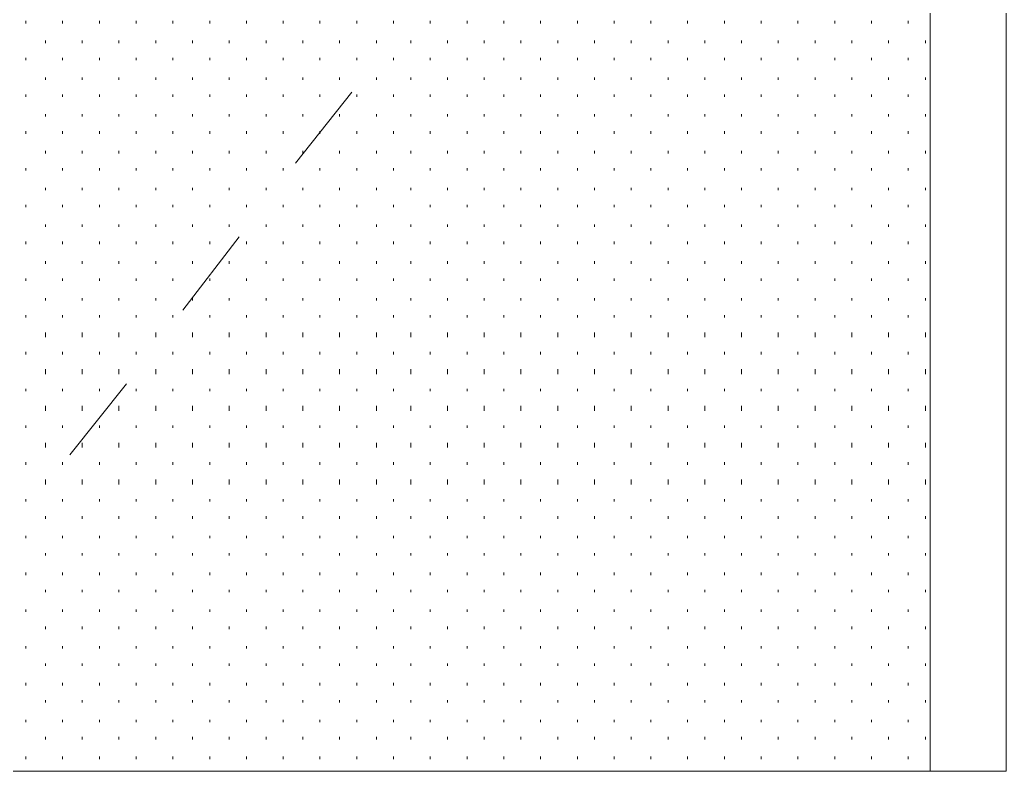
# Model space of a CAD drawing. Header units: inches. Extents: x -6061 to 13621, y -296 to 7483.
# Drawn here: x 12119.81 to 12152.04, y 670.54 to 695.08 of the extents above; entities that cross this region are included whole.
import ezdxf

# ---------------------------------------------------------------- set-up
doc = ezdxf.new("R2010")
doc.units = ezdxf.units.IN
doc.header["$MEASUREMENT"] = 0
doc.layers.get('0').update_dxf_attribs({"linetype": 'CONTINUOUS'})

msp = doc.modelspace()

# ---------------------------------------------------------------- linework, layer by layer
at = {"color": 7, "linetype": 'Continuous', "lineweight": 9, "true_color": 0x000007}
for p, q in [((12149.5589, 766.56433), (12149.5589, 670.53582)), ((12152.04171, 670.53582), (12152.04171, 766.56433)), ((12152.04171, 766.56433), (12152.04171, 670.53582)), ((12149.5589, 670.53582), (12149.5589, 764.08153)), ((12128.81547, 690.39827), (12130.65755, 692.72089)), ((12125.1313, 685.59284), (12126.97338, 687.99555)), ((12121.44714, 680.8675), (12123.28922, 683.19012)), ((12149.5589, 670.53582), (12113.51818, 670.53582)), ((12152.04171, 670.53582), (12149.5589, 670.53582)), ((12149.5589, 670.53582), (12152.04171, 670.53582))]:
    msp.add_line(p, q, dxfattribs=at)
at = {"color": 7, "linetype": 'Continuous', "lineweight": 9, "true_color": 0xffffff}
for p, q in [((12120.00551, 694.96343), (12120.00551, 695.04352)), ((12121.20687, 694.96343), (12121.20687, 695.04352)), ((12122.40823, 694.96343), (12122.40823, 695.04352)), ((12123.60958, 694.96343), (12123.60958, 695.04352)), ((12124.81094, 694.96343), (12124.81094, 695.04352)), ((12126.0123, 694.96343), (12126.0123, 695.04352)), ((12127.21366, 694.96343), (12127.21366, 695.04352)), ((12128.41501, 694.96343), (12128.41501, 695.04352)), ((12129.61637, 694.96343), (12129.61637, 695.04352)), ((12130.81773, 694.96343), (12130.81773, 695.04352)), ((12132.01909, 694.96343), (12132.01909, 695.04352)), ((12133.22044, 694.96343), (12133.22044, 695.04352)), ((12134.4218, 694.96343), (12134.4218, 695.04352)), ((12135.62316, 694.96343), (12135.62316, 695.04352)), ((12136.82452, 694.96343), (12136.82452, 695.04352)), ((12138.02587, 694.96343), (12138.02587, 695.04352)), ((12139.22723, 694.96343), (12139.22723, 695.04352)), ((12140.42859, 694.96343), (12140.42859, 695.04352)), ((12141.62995, 694.96343), (12141.62995, 695.04352)), ((12142.8313, 694.96343), (12142.8313, 695.04352)), ((12144.03266, 694.96343), (12144.03266, 695.04352)), ((12145.23402, 694.96343), (12145.23402, 695.04352)), ((12146.43538, 694.96343), (12146.43538, 695.04352)), ((12147.63673, 694.96343), (12147.63673, 695.04352)), ((12148.83809, 694.96343), (12148.83809, 695.04352)), ((12120.64624, 694.3227), (12120.64624, 694.40279)), ((12121.84759, 694.3227), (12121.84759, 694.40279)), ((12123.04895, 694.3227), (12123.04895, 694.40279)), ((12124.25031, 694.3227), (12124.25031, 694.40279)), ((12125.45166, 694.3227), (12125.45166, 694.40279)), ((12126.65302, 694.3227), (12126.65302, 694.40279)), ((12127.85438, 694.3227), (12127.85438, 694.40279)), ((12129.05574, 694.3227), (12129.05574, 694.40279)), ((12130.25709, 694.3227), (12130.25709, 694.40279)), ((12131.45845, 694.3227), (12131.45845, 694.40279)), ((12132.57972, 694.3227), (12132.57972, 694.40279)), ((12133.78108, 694.3227), (12133.78108, 694.40279)), ((12134.98243, 694.3227), (12134.98243, 694.40279)), ((12136.18379, 694.3227), (12136.18379, 694.40279)), ((12137.38515, 694.3227), (12137.38515, 694.40279)), ((12138.58651, 694.3227), (12138.58651, 694.40279)), ((12139.78786, 694.3227), (12139.78786, 694.40279)), ((12140.98922, 694.3227), (12140.98922, 694.40279)), ((12142.19058, 694.3227), (12142.19058, 694.40279)), ((12143.39194, 694.3227), (12143.39194, 694.40279)), ((12144.59329, 694.3227), (12144.59329, 694.40279)), ((12145.79465, 694.3227), (12145.79465, 694.40279)), ((12146.99601, 694.3227), (12146.99601, 694.40279)), ((12148.19737, 694.3227), (12148.19737, 694.40279)), ((12149.39872, 694.3227), (12149.39872, 694.40279)), ((12120.00551, 693.76207), (12120.00551, 693.84216)), ((12121.20687, 693.76207), (12121.20687, 693.84216)), ((12122.40823, 693.76207), (12122.40823, 693.84216)), ((12123.60958, 693.76207), (12123.60958, 693.84216)), ((12124.81094, 693.76207), (12124.81094, 693.84216)), ((12126.0123, 693.76207), (12126.0123, 693.84216)), ((12127.21366, 693.76207), (12127.21366, 693.84216)), ((12128.41501, 693.76207), (12128.41501, 693.84216)), ((12129.61637, 693.76207), (12129.61637, 693.84216)), ((12130.81773, 693.76207), (12130.81773, 693.84216)), ((12132.01909, 693.76207), (12132.01909, 693.84216)), ((12133.22044, 693.76207), (12133.22044, 693.84216)), ((12134.4218, 693.76207), (12134.4218, 693.84216)), ((12135.62316, 693.76207), (12135.62316, 693.84216)), ((12136.82452, 693.76207), (12136.82452, 693.84216)), ((12138.02587, 693.76207), (12138.02587, 693.84216)), ((12139.22723, 693.76207), (12139.22723, 693.84216)), ((12140.42859, 693.76207), (12140.42859, 693.84216)), ((12141.62995, 693.76207), (12141.62995, 693.84216)), ((12142.8313, 693.76207), (12142.8313, 693.84216)), ((12144.03266, 693.76207), (12144.03266, 693.84216)), ((12145.23402, 693.76207), (12145.23402, 693.84216)), ((12146.43538, 693.76207), (12146.43538, 693.84216)), ((12147.63673, 693.76207), (12147.63673, 693.84216)), ((12148.83809, 693.76207), (12148.83809, 693.84216)), ((12120.64624, 693.12134), (12120.64624, 693.20143)), ((12121.84759, 693.12134), (12121.84759, 693.20143)), ((12123.04895, 693.12134), (12123.04895, 693.20143)), ((12124.25031, 693.12134), (12124.25031, 693.20143)), ((12125.45166, 693.12134), (12125.45166, 693.20143)), ((12126.65302, 693.12134), (12126.65302, 693.20143)), ((12127.85438, 693.12134), (12127.85438, 693.20143)), ((12129.05574, 693.12134), (12129.05574, 693.20143)), ((12130.25709, 693.12134), (12130.25709, 693.20143)), ((12131.45845, 693.12134), (12131.45845, 693.20143)), ((12132.57972, 693.12134), (12132.57972, 693.20143)), ((12133.78108, 693.12134), (12133.78108, 693.20143)), ((12134.98243, 693.12134), (12134.98243, 693.20143)), ((12136.18379, 693.12134), (12136.18379, 693.20143)), ((12137.38515, 693.12134), (12137.38515, 693.20143)), ((12138.58651, 693.12134), (12138.58651, 693.20143)), ((12139.78786, 693.12134), (12139.78786, 693.20143)), ((12140.98922, 693.12134), (12140.98922, 693.20143)), ((12142.19058, 693.12134), (12142.19058, 693.20143)), ((12143.39194, 693.12134), (12143.39194, 693.20143)), ((12144.59329, 693.12134), (12144.59329, 693.20143)), ((12145.79465, 693.12134), (12145.79465, 693.20143)), ((12146.99601, 693.12134), (12146.99601, 693.20143)), ((12148.19737, 693.12134), (12148.19737, 693.20143)), ((12149.39872, 693.12134), (12149.39872, 693.20143)), ((12120.00551, 692.56071), (12120.00551, 692.6408)), ((12121.20687, 692.56071), (12121.20687, 692.6408)), ((12122.40823, 692.56071), (12122.40823, 692.6408)), ((12123.60958, 692.56071), (12123.60958, 692.6408)), ((12124.81094, 692.56071), (12124.81094, 692.6408)), ((12126.0123, 692.56071), (12126.0123, 692.6408)), ((12127.21366, 692.56071), (12127.21366, 692.6408)), ((12128.41501, 692.56071), (12128.41501, 692.6408)), ((12129.61637, 692.56071), (12129.61637, 692.6408)), ((12130.81773, 692.56071), (12130.81773, 692.6408)), ((12132.01909, 692.56071), (12132.01909, 692.6408)), ((12133.22044, 692.56071), (12133.22044, 692.6408)), ((12134.4218, 692.56071), (12134.4218, 692.6408)), ((12135.62316, 692.56071), (12135.62316, 692.6408)), ((12136.82452, 692.56071), (12136.82452, 692.6408)), ((12138.02587, 692.56071), (12138.02587, 692.6408)), ((12139.22723, 692.56071), (12139.22723, 692.6408)), ((12140.42859, 692.56071), (12140.42859, 692.6408)), ((12141.62995, 692.56071), (12141.62995, 692.6408)), ((12142.8313, 692.56071), (12142.8313, 692.6408)), ((12144.03266, 692.56071), (12144.03266, 692.6408)), ((12145.23402, 692.56071), (12145.23402, 692.6408)), ((12146.43538, 692.56071), (12146.43538, 692.6408)), ((12147.63673, 692.56071), (12147.63673, 692.6408)), ((12148.83809, 692.56071), (12148.83809, 692.6408)), ((12120.64624, 691.91999), (12120.64624, 692.00008)), ((12121.84759, 691.91999), (12121.84759, 692.00008)), ((12123.04895, 691.91999), (12123.04895, 692.00008)), ((12124.25031, 691.91999), (12124.25031, 692.00008)), ((12125.45166, 691.91999), (12125.45166, 692.00008)), ((12126.65302, 691.91999), (12126.65302, 692.00008)), ((12127.85438, 691.91999), (12127.85438, 692.00008)), ((12129.05574, 691.91999), (12129.05574, 692.00008)), ((12130.25709, 691.91999), (12130.25709, 692.00008)), ((12131.45845, 691.91999), (12131.45845, 692.00008)), ((12132.57972, 691.91999), (12132.57972, 692.00008)), ((12133.78108, 691.91999), (12133.78108, 692.00008)), ((12134.98243, 691.91999), (12134.98243, 692.00008)), ((12136.18379, 691.91999), (12136.18379, 692.00008)), ((12137.38515, 691.91999), (12137.38515, 692.00008)), ((12138.58651, 691.91999), (12138.58651, 692.00008)), ((12139.78786, 691.91999), (12139.78786, 692.00008)), ((12140.98922, 691.91999), (12140.98922, 692.00008)), ((12142.19058, 691.91999), (12142.19058, 692.00008)), ((12143.39194, 691.91999), (12143.39194, 692.00008)), ((12144.59329, 691.91999), (12144.59329, 692.00008)), ((12145.79465, 691.91999), (12145.79465, 692.00008)), ((12146.99601, 691.91999), (12146.99601, 692.00008)), ((12148.19737, 691.91999), (12148.19737, 692.00008)), ((12149.39872, 691.91999), (12149.39872, 692.00008)), ((12120.00551, 691.35935), (12120.00551, 691.43944)), ((12121.20687, 691.35935), (12121.20687, 691.43944)), ((12122.40823, 691.35935), (12122.40823, 691.43944)), ((12123.60958, 691.35935), (12123.60958, 691.43944)), ((12124.81094, 691.35935), (12124.81094, 691.43944)), ((12126.0123, 691.35935), (12126.0123, 691.43944)), ((12127.21366, 691.35935), (12127.21366, 691.43944)), ((12128.41501, 691.35935), (12128.41501, 691.43944)), ((12129.61637, 691.35935), (12129.61637, 691.43944)), ((12130.81773, 691.35935), (12130.81773, 691.43944)), ((12132.01909, 691.35935), (12132.01909, 691.43944)), ((12133.22044, 691.35935), (12133.22044, 691.43944)), ((12134.4218, 691.35935), (12134.4218, 691.43944)), ((12135.62316, 691.35935), (12135.62316, 691.43944)), ((12136.82452, 691.35935), (12136.82452, 691.43944)), ((12138.02587, 691.35935), (12138.02587, 691.43944)), ((12139.22723, 691.35935), (12139.22723, 691.43944)), ((12140.42859, 691.35935), (12140.42859, 691.43944)), ((12141.62995, 691.35935), (12141.62995, 691.43944)), ((12142.8313, 691.35935), (12142.8313, 691.43944)), ((12144.03266, 691.35935), (12144.03266, 691.43944)), ((12145.23402, 691.35935), (12145.23402, 691.43944)), ((12146.43538, 691.35935), (12146.43538, 691.43944)), ((12147.63673, 691.35935), (12147.63673, 691.43944)), ((12148.83809, 691.35935), (12148.83809, 691.43944)), ((12120.64624, 690.71863), (12120.64624, 690.79872)), ((12121.84759, 690.71863), (12121.84759, 690.79872)), ((12123.04895, 690.71863), (12123.04895, 690.79872)), ((12124.25031, 690.71863), (12124.25031, 690.79872)), ((12125.45166, 690.71863), (12125.45166, 690.79872)), ((12126.65302, 690.71863), (12126.65302, 690.79872)), ((12127.85438, 690.71863), (12127.85438, 690.79872)), ((12129.05574, 690.71863), (12129.05574, 690.79872)), ((12130.25709, 690.71863), (12130.25709, 690.79872)), ((12131.45845, 690.71863), (12131.45845, 690.79872)), ((12132.57972, 690.71863), (12132.57972, 690.79872)), ((12133.78108, 690.71863), (12133.78108, 690.79872)), ((12134.98243, 690.71863), (12134.98243, 690.79872)), ((12136.18379, 690.71863), (12136.18379, 690.79872)), ((12137.38515, 690.71863), (12137.38515, 690.79872)), ((12138.58651, 690.71863), (12138.58651, 690.79872)), ((12139.78786, 690.71863), (12139.78786, 690.79872)), ((12140.98922, 690.71863), (12140.98922, 690.79872)), ((12142.19058, 690.71863), (12142.19058, 690.79872)), ((12143.39194, 690.71863), (12143.39194, 690.79872)), ((12144.59329, 690.71863), (12144.59329, 690.79872)), ((12145.79465, 690.71863), (12145.79465, 690.79872)), ((12146.99601, 690.71863), (12146.99601, 690.79872)), ((12148.19737, 690.71863), (12148.19737, 690.79872)), ((12149.39872, 690.71863), (12149.39872, 690.79872)), ((12120.00551, 690.158), (12120.00551, 690.23809)), ((12121.20687, 690.158), (12121.20687, 690.23809)), ((12122.40823, 690.158), (12122.40823, 690.23809)), ((12123.60958, 690.158), (12123.60958, 690.23809)), ((12124.81094, 690.158), (12124.81094, 690.23809)), ((12126.0123, 690.158), (12126.0123, 690.23809)), ((12127.21366, 690.158), (12127.21366, 690.23809)), ((12128.41501, 690.158), (12128.41501, 690.23809)), ((12129.61637, 690.158), (12129.61637, 690.23809)), ((12130.81773, 690.158), (12130.81773, 690.23809)), ((12132.01909, 690.158), (12132.01909, 690.23809)), ((12133.22044, 690.158), (12133.22044, 690.23809)), ((12134.4218, 690.158), (12134.4218, 690.23809)), ((12135.62316, 690.158), (12135.62316, 690.23809)), ((12136.82452, 690.158), (12136.82452, 690.23809)), ((12138.02587, 690.158), (12138.02587, 690.23809)), ((12139.22723, 690.158), (12139.22723, 690.23809)), ((12140.42859, 690.158), (12140.42859, 690.23809)), ((12141.62995, 690.158), (12141.62995, 690.23809)), ((12142.8313, 690.158), (12142.8313, 690.23809)), ((12144.03266, 690.158), (12144.03266, 690.23809)), ((12145.23402, 690.158), (12145.23402, 690.23809)), ((12146.43538, 690.158), (12146.43538, 690.23809)), ((12147.63673, 690.158), (12147.63673, 690.23809)), ((12148.83809, 690.158), (12148.83809, 690.23809)), ((12120.64624, 689.51727), (12120.64624, 689.59736)), ((12121.84759, 689.51727), (12121.84759, 689.59736)), ((12123.04895, 689.51727), (12123.04895, 689.59736)), ((12124.25031, 689.51727), (12124.25031, 689.59736)), ((12125.45166, 689.51727), (12125.45166, 689.59736)), ((12126.65302, 689.51727), (12126.65302, 689.59736)), ((12127.85438, 689.51727), (12127.85438, 689.59736)), ((12129.05574, 689.51727), (12129.05574, 689.59736)), ((12130.25709, 689.51727), (12130.25709, 689.59736)), ((12131.45845, 689.51727), (12131.45845, 689.59736)), ((12132.57972, 689.51727), (12132.57972, 689.59736)), ((12133.78108, 689.51727), (12133.78108, 689.59736)), ((12134.98243, 689.51727), (12134.98243, 689.59736)), ((12136.18379, 689.51727), (12136.18379, 689.59736)), ((12137.38515, 689.51727), (12137.38515, 689.59736)), ((12138.58651, 689.51727), (12138.58651, 689.59736)), ((12139.78786, 689.51727), (12139.78786, 689.59736)), ((12140.98922, 689.51727), (12140.98922, 689.59736)), ((12142.19058, 689.51727), (12142.19058, 689.59736)), ((12143.39194, 689.51727), (12143.39194, 689.59736)), ((12144.59329, 689.51727), (12144.59329, 689.59736)), ((12145.79465, 689.51727), (12145.79465, 689.59736)), ((12146.99601, 689.51727), (12146.99601, 689.59736)), ((12148.19737, 689.51727), (12148.19737, 689.59736)), ((12149.39872, 689.51727), (12149.39872, 689.59736)), ((12120.00551, 688.95664), (12120.00551, 689.03673)), ((12121.20687, 688.95664), (12121.20687, 689.03673)), ((12122.40823, 688.95664), (12122.40823, 689.03673)), ((12123.60958, 688.95664), (12123.60958, 689.03673)), ((12124.81094, 688.95664), (12124.81094, 689.03673)), ((12126.0123, 688.95664), (12126.0123, 689.03673)), ((12127.21366, 688.95664), (12127.21366, 689.03673)), ((12128.41501, 688.95664), (12128.41501, 689.03673)), ((12129.61637, 688.95664), (12129.61637, 689.03673)), ((12130.81773, 688.95664), (12130.81773, 689.03673)), ((12132.01909, 688.95664), (12132.01909, 689.03673)), ((12133.22044, 688.95664), (12133.22044, 689.03673)), ((12134.4218, 688.95664), (12134.4218, 689.03673)), ((12135.62316, 688.95664), (12135.62316, 689.03673)), ((12136.82452, 688.95664), (12136.82452, 689.03673)), ((12138.02587, 688.95664), (12138.02587, 689.03673)), ((12139.22723, 688.95664), (12139.22723, 689.03673)), ((12140.42859, 688.95664), (12140.42859, 689.03673)), ((12141.62995, 688.95664), (12141.62995, 689.03673)), ((12142.8313, 688.95664), (12142.8313, 689.03673)), ((12144.03266, 688.95664), (12144.03266, 689.03673)), ((12145.23402, 688.95664), (12145.23402, 689.03673)), ((12146.43538, 688.95664), (12146.43538, 689.03673)), ((12147.63673, 688.95664), (12147.63673, 689.03673)), ((12148.83809, 688.95664), (12148.83809, 689.03673)), ((12120.64624, 688.31591), (12120.64624, 688.39601)), ((12121.84759, 688.31591), (12121.84759, 688.39601)), ((12123.04895, 688.31591), (12123.04895, 688.39601)), ((12124.25031, 688.31591), (12124.25031, 688.39601)), ((12125.45166, 688.31591), (12125.45166, 688.39601)), ((12126.65302, 688.31591), (12126.65302, 688.39601)), ((12127.85438, 688.31591), (12127.85438, 688.39601)), ((12129.05574, 688.31591), (12129.05574, 688.39601)), ((12130.25709, 688.31591), (12130.25709, 688.39601)), ((12131.45845, 688.31591), (12131.45845, 688.39601)), ((12132.57972, 688.31591), (12132.57972, 688.39601)), ((12133.78108, 688.31591), (12133.78108, 688.39601)), ((12134.98243, 688.31591), (12134.98243, 688.39601)), ((12136.18379, 688.31591), (12136.18379, 688.39601)), ((12137.38515, 688.31591), (12137.38515, 688.39601)), ((12138.58651, 688.31591), (12138.58651, 688.39601)), ((12139.78786, 688.31591), (12139.78786, 688.39601)), ((12140.98922, 688.31591), (12140.98922, 688.39601)), ((12142.19058, 688.31591), (12142.19058, 688.39601)), ((12143.39194, 688.31591), (12143.39194, 688.39601)), ((12144.59329, 688.31591), (12144.59329, 688.39601)), ((12145.79465, 688.31591), (12145.79465, 688.39601)), ((12146.99601, 688.31591), (12146.99601, 688.39601)), ((12148.19737, 688.31591), (12148.19737, 688.39601)), ((12149.39872, 688.31591), (12149.39872, 688.39601)), ((12120.00551, 687.75528), (12120.00551, 687.83537)), ((12121.20687, 687.75528), (12121.20687, 687.83537)), ((12122.40823, 687.75528), (12122.40823, 687.83537)), ((12123.60958, 687.75528), (12123.60958, 687.83537)), ((12124.81094, 687.75528), (12124.81094, 687.83537)), ((12126.0123, 687.75528), (12126.0123, 687.83537)), ((12127.21366, 687.75528), (12127.21366, 687.83537)), ((12128.41501, 687.75528), (12128.41501, 687.83537)), ((12129.61637, 687.75528), (12129.61637, 687.83537)), ((12130.81773, 687.75528), (12130.81773, 687.83537)), ((12132.01909, 687.75528), (12132.01909, 687.83537)), ((12133.22044, 687.75528), (12133.22044, 687.83537)), ((12134.4218, 687.75528), (12134.4218, 687.83537)), ((12135.62316, 687.75528), (12135.62316, 687.83537)), ((12136.82452, 687.75528), (12136.82452, 687.83537)), ((12138.02587, 687.75528), (12138.02587, 687.83537)), ((12139.22723, 687.75528), (12139.22723, 687.83537)), ((12140.42859, 687.75528), (12140.42859, 687.83537)), ((12141.62995, 687.75528), (12141.62995, 687.83537)), ((12142.8313, 687.75528), (12142.8313, 687.83537)), ((12144.03266, 687.75528), (12144.03266, 687.83537)), ((12145.23402, 687.75528), (12145.23402, 687.83537)), ((12146.43538, 687.75528), (12146.43538, 687.83537)), ((12147.63673, 687.75528), (12147.63673, 687.83537)), ((12148.83809, 687.75528), (12148.83809, 687.83537)), ((12120.64624, 687.11456), (12120.64624, 687.19465)), ((12121.84759, 687.11456), (12121.84759, 687.19465)), ((12123.04895, 687.11456), (12123.04895, 687.19465)), ((12124.25031, 687.11456), (12124.25031, 687.19465)), ((12125.45166, 687.11456), (12125.45166, 687.19465)), ((12126.65302, 687.11456), (12126.65302, 687.19465)), ((12127.85438, 687.11456), (12127.85438, 687.19465)), ((12129.05574, 687.11456), (12129.05574, 687.19465)), ((12130.25709, 687.11456), (12130.25709, 687.19465)), ((12131.45845, 687.11456), (12131.45845, 687.19465)), ((12132.57972, 687.11456), (12132.57972, 687.19465)), ((12133.78108, 687.11456), (12133.78108, 687.19465)), ((12134.98243, 687.11456), (12134.98243, 687.19465)), ((12136.18379, 687.11456), (12136.18379, 687.19465)), ((12137.38515, 687.11456), (12137.38515, 687.19465)), ((12138.58651, 687.11456), (12138.58651, 687.19465)), ((12139.78786, 687.11456), (12139.78786, 687.19465)), ((12140.98922, 687.11456), (12140.98922, 687.19465)), ((12142.19058, 687.11456), (12142.19058, 687.19465)), ((12143.39194, 687.11456), (12143.39194, 687.19465)), ((12144.59329, 687.11456), (12144.59329, 687.19465)), ((12145.79465, 687.11456), (12145.79465, 687.19465)), ((12146.99601, 687.11456), (12146.99601, 687.19465)), ((12148.19737, 687.11456), (12148.19737, 687.19465)), ((12149.39872, 687.11456), (12149.39872, 687.19465)), ((12120.00551, 686.55392), (12120.00551, 686.63401)), ((12121.20687, 686.55392), (12121.20687, 686.63401)), ((12122.40823, 686.55392), (12122.40823, 686.63401)), ((12123.60958, 686.55392), (12123.60958, 686.63401)), ((12124.81094, 686.55392), (12124.81094, 686.63401)), ((12126.0123, 686.55392), (12126.0123, 686.63401)), ((12127.21366, 686.55392), (12127.21366, 686.63401)), ((12128.41501, 686.55392), (12128.41501, 686.63401)), ((12129.61637, 686.55392), (12129.61637, 686.63401)), ((12130.81773, 686.55392), (12130.81773, 686.63401)), ((12132.01909, 686.55392), (12132.01909, 686.63401)), ((12133.22044, 686.55392), (12133.22044, 686.63401)), ((12134.4218, 686.55392), (12134.4218, 686.63401)), ((12135.62316, 686.55392), (12135.62316, 686.63401)), ((12136.82452, 686.55392), (12136.82452, 686.63401)), ((12138.02587, 686.55392), (12138.02587, 686.63401)), ((12139.22723, 686.55392), (12139.22723, 686.63401)), ((12140.42859, 686.55392), (12140.42859, 686.63401)), ((12141.62995, 686.55392), (12141.62995, 686.63401)), ((12142.8313, 686.55392), (12142.8313, 686.63401)), ((12144.03266, 686.55392), (12144.03266, 686.63401)), ((12145.23402, 686.55392), (12145.23402, 686.63401)), ((12146.43538, 686.55392), (12146.43538, 686.63401)), ((12147.63673, 686.55392), (12147.63673, 686.63401)), ((12148.83809, 686.55392), (12148.83809, 686.63401)), ((12120.64624, 685.9132), (12120.64624, 685.99329)), ((12121.84759, 685.9132), (12121.84759, 685.99329)), ((12123.04895, 685.9132), (12123.04895, 685.99329)), ((12124.25031, 685.9132), (12124.25031, 685.99329)), ((12125.45166, 685.9132), (12125.45166, 685.99329)), ((12126.65302, 685.9132), (12126.65302, 685.99329)), ((12127.85438, 685.9132), (12127.85438, 685.99329)), ((12129.05574, 685.9132), (12129.05574, 685.99329)), ((12130.25709, 685.9132), (12130.25709, 685.99329)), ((12131.45845, 685.9132), (12131.45845, 685.99329)), ((12132.57972, 685.9132), (12132.57972, 685.99329)), ((12133.78108, 685.9132), (12133.78108, 685.99329)), ((12134.98243, 685.9132), (12134.98243, 685.99329)), ((12136.18379, 685.9132), (12136.18379, 685.99329)), ((12137.38515, 685.9132), (12137.38515, 685.99329)), ((12138.58651, 685.9132), (12138.58651, 685.99329)), ((12139.78786, 685.9132), (12139.78786, 685.99329)), ((12140.98922, 685.9132), (12140.98922, 685.99329)), ((12142.19058, 685.9132), (12142.19058, 685.99329)), ((12143.39194, 685.9132), (12143.39194, 685.99329)), ((12144.59329, 685.9132), (12144.59329, 685.99329)), ((12145.79465, 685.9132), (12145.79465, 685.99329)), ((12146.99601, 685.9132), (12146.99601, 685.99329)), ((12148.19737, 685.9132), (12148.19737, 685.99329)), ((12149.39872, 685.9132), (12149.39872, 685.99329)), ((12120.00551, 685.35257), (12120.00551, 685.43266)), ((12121.20687, 685.35257), (12121.20687, 685.43266)), ((12122.40823, 685.35257), (12122.40823, 685.43266)), ((12123.60958, 685.35257), (12123.60958, 685.43266)), ((12124.81094, 685.35257), (12124.81094, 685.43266)), ((12126.0123, 685.35257), (12126.0123, 685.43266)), ((12127.21366, 685.35257), (12127.21366, 685.43266)), ((12128.41501, 685.35257), (12128.41501, 685.43266)), ((12129.61637, 685.35257), (12129.61637, 685.43266)), ((12130.81773, 685.35257), (12130.81773, 685.43266)), ((12132.01909, 685.35257), (12132.01909, 685.43266)), ((12133.22044, 685.35257), (12133.22044, 685.43266)), ((12134.4218, 685.35257), (12134.4218, 685.43266)), ((12135.62316, 685.35257), (12135.62316, 685.43266)), ((12136.82452, 685.35257), (12136.82452, 685.43266)), ((12138.02587, 685.35257), (12138.02587, 685.43266)), ((12139.22723, 685.35257), (12139.22723, 685.43266)), ((12140.42859, 685.35257), (12140.42859, 685.43266)), ((12141.62995, 685.35257), (12141.62995, 685.43266)), ((12142.8313, 685.35257), (12142.8313, 685.43266)), ((12144.03266, 685.35257), (12144.03266, 685.43266)), ((12145.23402, 685.35257), (12145.23402, 685.43266)), ((12146.43538, 685.35257), (12146.43538, 685.43266)), ((12147.63673, 685.35257), (12147.63673, 685.43266)), ((12148.83809, 685.35257), (12148.83809, 685.43266)), ((12120.64624, 684.71184), (12120.64624, 684.87202)), ((12121.84759, 684.71184), (12121.84759, 684.87202)), ((12123.04895, 684.71184), (12123.04895, 684.87202)), ((12124.25031, 684.71184), (12124.25031, 684.87202)), ((12125.45166, 684.71184), (12125.45166, 684.87202)), ((12126.65302, 684.71184), (12126.65302, 684.87202)), ((12127.85438, 684.71184), (12127.85438, 684.87202)), ((12129.05574, 684.71184), (12129.05574, 684.87202)), ((12130.25709, 684.71184), (12130.25709, 684.87202)), ((12131.45845, 684.71184), (12131.45845, 684.87202)), ((12132.57972, 684.71184), (12132.57972, 684.87202)), ((12133.78108, 684.71184), (12133.78108, 684.87202)), ((12134.98243, 684.71184), (12134.98243, 684.87202)), ((12136.18379, 684.71184), (12136.18379, 684.87202)), ((12137.38515, 684.71184), (12137.38515, 684.87202)), ((12138.58651, 684.71184), (12138.58651, 684.87202)), ((12139.78786, 684.71184), (12139.78786, 684.87202)), ((12140.98922, 684.71184), (12140.98922, 684.87202)), ((12142.19058, 684.71184), (12142.19058, 684.87202)), ((12143.39194, 684.71184), (12143.39194, 684.87202)), ((12144.59329, 684.71184), (12144.59329, 684.87202)), ((12145.79465, 684.71184), (12145.79465, 684.87202)), ((12146.99601, 684.71184), (12146.99601, 684.87202)), ((12148.19737, 684.71184), (12148.19737, 684.87202)), ((12149.39872, 684.71184), (12149.39872, 684.87202)), ((12120.00551, 684.15121), (12120.00551, 684.2313)), ((12121.20687, 684.15121), (12121.20687, 684.2313)), ((12122.40823, 684.15121), (12122.40823, 684.2313)), ((12123.60958, 684.15121), (12123.60958, 684.2313)), ((12124.81094, 684.15121), (12124.81094, 684.2313)), ((12126.0123, 684.15121), (12126.0123, 684.2313)), ((12127.21366, 684.15121), (12127.21366, 684.2313)), ((12128.41501, 684.15121), (12128.41501, 684.2313)), ((12129.61637, 684.15121), (12129.61637, 684.2313)), ((12130.81773, 684.15121), (12130.81773, 684.2313)), ((12132.01909, 684.15121), (12132.01909, 684.2313)), ((12133.22044, 684.15121), (12133.22044, 684.2313)), ((12134.4218, 684.15121), (12134.4218, 684.2313)), ((12135.62316, 684.15121), (12135.62316, 684.2313)), ((12136.82452, 684.15121), (12136.82452, 684.2313)), ((12138.02587, 684.15121), (12138.02587, 684.2313)), ((12139.22723, 684.15121), (12139.22723, 684.2313)), ((12140.42859, 684.15121), (12140.42859, 684.2313)), ((12141.62995, 684.15121), (12141.62995, 684.2313)), ((12142.8313, 684.15121), (12142.8313, 684.2313)), ((12144.03266, 684.15121), (12144.03266, 684.2313)), ((12145.23402, 684.15121), (12145.23402, 684.2313)), ((12146.43538, 684.15121), (12146.43538, 684.2313)), ((12147.63673, 684.15121), (12147.63673, 684.2313)), ((12148.83809, 684.15121), (12148.83809, 684.2313)), ((12120.64624, 683.51048), (12120.64624, 683.67067)), ((12121.84759, 683.51048), (12121.84759, 683.67067)), ((12123.04895, 683.51048), (12123.04895, 683.67067)), ((12124.25031, 683.51048), (12124.25031, 683.67067)), ((12125.45166, 683.51048), (12125.45166, 683.67067)), ((12126.65302, 683.51048), (12126.65302, 683.67067)), ((12127.85438, 683.51048), (12127.85438, 683.67067)), ((12129.05574, 683.51048), (12129.05574, 683.67067)), ((12130.25709, 683.51048), (12130.25709, 683.67067)), ((12131.45845, 683.51048), (12131.45845, 683.67067)), ((12132.57972, 683.51048), (12132.57972, 683.67067)), ((12133.78108, 683.51048), (12133.78108, 683.67067)), ((12134.98243, 683.51048), (12134.98243, 683.67067)), ((12136.18379, 683.51048), (12136.18379, 683.67067)), ((12137.38515, 683.51048), (12137.38515, 683.67067)), ((12138.58651, 683.51048), (12138.58651, 683.67067)), ((12139.78786, 683.51048), (12139.78786, 683.67067)), ((12140.98922, 683.51048), (12140.98922, 683.67067)), ((12142.19058, 683.51048), (12142.19058, 683.67067)), ((12143.39194, 683.51048), (12143.39194, 683.67067)), ((12144.59329, 683.51048), (12144.59329, 683.67067)), ((12145.79465, 683.51048), (12145.79465, 683.67067)), ((12146.99601, 683.51048), (12146.99601, 683.67067)), ((12148.19737, 683.51048), (12148.19737, 683.67067)), ((12149.39872, 683.51048), (12149.39872, 683.67067)), ((12120.00551, 682.94985), (12120.00551, 683.02994)), ((12121.20687, 682.94985), (12121.20687, 683.02994)), ((12122.40823, 682.94985), (12122.40823, 683.02994)), ((12123.60958, 682.94985), (12123.60958, 683.02994)), ((12124.81094, 682.94985), (12124.81094, 683.02994)), ((12126.0123, 682.94985), (12126.0123, 683.02994)), ((12127.21366, 682.94985), (12127.21366, 683.02994)), ((12128.41501, 682.94985), (12128.41501, 683.02994)), ((12129.61637, 682.94985), (12129.61637, 683.02994)), ((12130.81773, 682.94985), (12130.81773, 683.02994)), ((12132.01909, 682.94985), (12132.01909, 683.02994)), ((12133.22044, 682.94985), (12133.22044, 683.02994)), ((12134.4218, 682.94985), (12134.4218, 683.02994)), ((12135.62316, 682.94985), (12135.62316, 683.02994)), ((12136.82452, 682.94985), (12136.82452, 683.02994)), ((12138.02587, 682.94985), (12138.02587, 683.02994)), ((12139.22723, 682.94985), (12139.22723, 683.02994)), ((12140.42859, 682.94985), (12140.42859, 683.02994)), ((12141.62995, 682.94985), (12141.62995, 683.02994)), ((12142.8313, 682.94985), (12142.8313, 683.02994)), ((12144.03266, 682.94985), (12144.03266, 683.02994)), ((12145.23402, 682.94985), (12145.23402, 683.02994)), ((12146.43538, 682.94985), (12146.43538, 683.02994)), ((12147.63673, 682.94985), (12147.63673, 683.02994)), ((12148.83809, 682.94985), (12148.83809, 683.02994)), ((12120.64624, 682.30913), (12120.64624, 682.46931)), ((12121.84759, 682.30913), (12121.84759, 682.46931)), ((12123.04895, 682.30913), (12123.04895, 682.46931)), ((12124.25031, 682.30913), (12124.25031, 682.46931)), ((12125.45166, 682.30913), (12125.45166, 682.46931)), ((12126.65302, 682.30913), (12126.65302, 682.46931)), ((12127.85438, 682.30913), (12127.85438, 682.46931)), ((12129.05574, 682.30913), (12129.05574, 682.46931)), ((12130.25709, 682.30913), (12130.25709, 682.46931)), ((12131.45845, 682.30913), (12131.45845, 682.46931)), ((12132.57972, 682.30913), (12132.57972, 682.46931)), ((12133.78108, 682.30913), (12133.78108, 682.46931)), ((12134.98243, 682.30913), (12134.98243, 682.46931)), ((12136.18379, 682.30913), (12136.18379, 682.46931)), ((12137.38515, 682.30913), (12137.38515, 682.46931)), ((12138.58651, 682.30913), (12138.58651, 682.46931)), ((12139.78786, 682.30913), (12139.78786, 682.46931)), ((12140.98922, 682.30913), (12140.98922, 682.46931)), ((12142.19058, 682.30913), (12142.19058, 682.46931)), ((12143.39194, 682.30913), (12143.39194, 682.46931)), ((12144.59329, 682.30913), (12144.59329, 682.46931)), ((12145.79465, 682.30913), (12145.79465, 682.46931)), ((12146.99601, 682.30913), (12146.99601, 682.46931)), ((12148.19737, 682.30913), (12148.19737, 682.46931)), ((12149.39872, 682.30913), (12149.39872, 682.46931)), ((12120.00551, 681.74849), (12120.00551, 681.82858)), ((12121.20687, 681.74849), (12121.20687, 681.82858)), ((12122.40823, 681.74849), (12122.40823, 681.82858)), ((12123.60958, 681.74849), (12123.60958, 681.82858)), ((12124.81094, 681.74849), (12124.81094, 681.82858)), ((12126.0123, 681.74849), (12126.0123, 681.82858)), ((12127.21366, 681.74849), (12127.21366, 681.82858)), ((12128.41501, 681.74849), (12128.41501, 681.82858)), ((12129.61637, 681.74849), (12129.61637, 681.82858)), ((12130.81773, 681.74849), (12130.81773, 681.82858)), ((12132.01909, 681.74849), (12132.01909, 681.82858)), ((12133.22044, 681.74849), (12133.22044, 681.82858)), ((12134.4218, 681.74849), (12134.4218, 681.82858)), ((12135.62316, 681.74849), (12135.62316, 681.82858)), ((12136.82452, 681.74849), (12136.82452, 681.82858)), ((12138.02587, 681.74849), (12138.02587, 681.82858)), ((12139.22723, 681.74849), (12139.22723, 681.82858)), ((12140.42859, 681.74849), (12140.42859, 681.82858)), ((12141.62995, 681.74849), (12141.62995, 681.82858)), ((12142.8313, 681.74849), (12142.8313, 681.82858)), ((12144.03266, 681.74849), (12144.03266, 681.82858)), ((12145.23402, 681.74849), (12145.23402, 681.82858)), ((12146.43538, 681.74849), (12146.43538, 681.82858)), ((12147.63673, 681.74849), (12147.63673, 681.82858)), ((12148.83809, 681.74849), (12148.83809, 681.82858)), ((12120.64624, 681.10777), (12120.64624, 681.26795)), ((12121.84759, 681.10777), (12121.84759, 681.26795)), ((12123.04895, 681.10777), (12123.04895, 681.26795)), ((12124.25031, 681.10777), (12124.25031, 681.26795)), ((12125.45166, 681.10777), (12125.45166, 681.26795)), ((12126.65302, 681.10777), (12126.65302, 681.26795)), ((12127.85438, 681.10777), (12127.85438, 681.26795)), ((12129.05574, 681.10777), (12129.05574, 681.26795)), ((12130.25709, 681.10777), (12130.25709, 681.26795)), ((12131.45845, 681.10777), (12131.45845, 681.26795)), ((12132.57972, 681.10777), (12132.57972, 681.26795)), ((12133.78108, 681.10777), (12133.78108, 681.26795)), ((12134.98243, 681.10777), (12134.98243, 681.26795)), ((12136.18379, 681.10777), (12136.18379, 681.26795)), ((12137.38515, 681.10777), (12137.38515, 681.26795)), ((12138.58651, 681.10777), (12138.58651, 681.26795)), ((12139.78786, 681.10777), (12139.78786, 681.26795)), ((12140.98922, 681.10777), (12140.98922, 681.26795)), ((12142.19058, 681.10777), (12142.19058, 681.26795)), ((12143.39194, 681.10777), (12143.39194, 681.26795)), ((12144.59329, 681.10777), (12144.59329, 681.26795)), ((12145.79465, 681.10777), (12145.79465, 681.26795)), ((12146.99601, 681.10777), (12146.99601, 681.26795)), ((12148.19737, 681.10777), (12148.19737, 681.26795)), ((12149.39872, 681.10777), (12149.39872, 681.26795)), ((12120.00551, 680.54714), (12120.00551, 680.62723)), ((12121.20687, 680.54714), (12121.20687, 680.62723)), ((12122.40823, 680.54714), (12122.40823, 680.62723)), ((12123.60958, 680.54714), (12123.60958, 680.62723)), ((12124.81094, 680.54714), (12124.81094, 680.62723)), ((12126.0123, 680.54714), (12126.0123, 680.62723)), ((12127.21366, 680.54714), (12127.21366, 680.62723)), ((12128.41501, 680.54714), (12128.41501, 680.62723)), ((12129.61637, 680.54714), (12129.61637, 680.62723)), ((12130.81773, 680.54714), (12130.81773, 680.62723)), ((12132.01909, 680.54714), (12132.01909, 680.62723)), ((12133.22044, 680.54714), (12133.22044, 680.62723)), ((12134.4218, 680.54714), (12134.4218, 680.62723)), ((12135.62316, 680.54714), (12135.62316, 680.62723)), ((12136.82452, 680.54714), (12136.82452, 680.62723)), ((12138.02587, 680.54714), (12138.02587, 680.62723)), ((12139.22723, 680.54714), (12139.22723, 680.62723)), ((12140.42859, 680.54714), (12140.42859, 680.62723)), ((12141.62995, 680.54714), (12141.62995, 680.62723)), ((12142.8313, 680.54714), (12142.8313, 680.62723)), ((12144.03266, 680.54714), (12144.03266, 680.62723)), ((12145.23402, 680.54714), (12145.23402, 680.62723)), ((12146.43538, 680.54714), (12146.43538, 680.62723)), ((12147.63673, 680.54714), (12147.63673, 680.62723)), ((12148.83809, 680.54714), (12148.83809, 680.62723)), ((12120.64624, 679.90641), (12120.64624, 680.06659)), ((12121.84759, 679.90641), (12121.84759, 680.06659)), ((12123.04895, 679.90641), (12123.04895, 680.06659)), ((12124.25031, 679.90641), (12124.25031, 680.06659)), ((12125.45166, 679.90641), (12125.45166, 680.06659)), ((12126.65302, 679.90641), (12126.65302, 680.06659)), ((12127.85438, 679.90641), (12127.85438, 680.06659)), ((12129.05574, 679.90641), (12129.05574, 680.06659)), ((12130.25709, 679.90641), (12130.25709, 680.06659)), ((12131.45845, 679.90641), (12131.45845, 680.06659)), ((12132.57972, 679.90641), (12132.57972, 680.06659)), ((12133.78108, 679.90641), (12133.78108, 680.06659)), ((12134.98243, 679.90641), (12134.98243, 680.06659)), ((12136.18379, 679.90641), (12136.18379, 680.06659)), ((12137.38515, 679.90641), (12137.38515, 680.06659)), ((12138.58651, 679.90641), (12138.58651, 680.06659)), ((12139.78786, 679.90641), (12139.78786, 680.06659)), ((12140.98922, 679.90641), (12140.98922, 680.06659)), ((12142.19058, 679.90641), (12142.19058, 680.06659)), ((12143.39194, 679.90641), (12143.39194, 680.06659)), ((12144.59329, 679.90641), (12144.59329, 680.06659)), ((12145.79465, 679.90641), (12145.79465, 680.06659)), ((12146.99601, 679.90641), (12146.99601, 680.06659)), ((12148.19737, 679.90641), (12148.19737, 680.06659)), ((12149.39872, 679.90641), (12149.39872, 680.06659)), ((12120.00551, 679.34578), (12120.00551, 679.42587)), ((12121.20687, 679.34578), (12121.20687, 679.42587)), ((12122.40823, 679.34578), (12122.40823, 679.42587)), ((12123.60958, 679.34578), (12123.60958, 679.42587)), ((12124.81094, 679.34578), (12124.81094, 679.42587)), ((12126.0123, 679.34578), (12126.0123, 679.42587)), ((12127.21366, 679.34578), (12127.21366, 679.42587)), ((12128.41501, 679.34578), (12128.41501, 679.42587)), ((12129.61637, 679.34578), (12129.61637, 679.42587)), ((12130.81773, 679.34578), (12130.81773, 679.42587)), ((12132.01909, 679.34578), (12132.01909, 679.42587)), ((12133.22044, 679.34578), (12133.22044, 679.42587)), ((12134.4218, 679.34578), (12134.4218, 679.42587)), ((12135.62316, 679.34578), (12135.62316, 679.42587)), ((12136.82452, 679.34578), (12136.82452, 679.42587)), ((12138.02587, 679.34578), (12138.02587, 679.42587)), ((12139.22723, 679.34578), (12139.22723, 679.42587)), ((12140.42859, 679.34578), (12140.42859, 679.42587)), ((12141.62995, 679.34578), (12141.62995, 679.42587)), ((12142.8313, 679.34578), (12142.8313, 679.42587)), ((12144.03266, 679.34578), (12144.03266, 679.42587)), ((12145.23402, 679.34578), (12145.23402, 679.42587)), ((12146.43538, 679.34578), (12146.43538, 679.42587)), ((12147.63673, 679.34578), (12147.63673, 679.42587)), ((12148.83809, 679.34578), (12148.83809, 679.42587)), ((12120.64624, 678.78515), (12120.64624, 678.86524)), ((12121.84759, 678.78515), (12121.84759, 678.86524)), ((12123.04895, 678.78515), (12123.04895, 678.86524)), ((12124.25031, 678.78515), (12124.25031, 678.86524)), ((12125.45166, 678.78515), (12125.45166, 678.86524)), ((12126.65302, 678.78515), (12126.65302, 678.86524)), ((12127.85438, 678.78515), (12127.85438, 678.86524)), ((12129.05574, 678.78515), (12129.05574, 678.86524)), ((12130.25709, 678.78515), (12130.25709, 678.86524)), ((12131.45845, 678.78515), (12131.45845, 678.86524)), ((12132.57972, 678.78515), (12132.57972, 678.86524)), ((12133.78108, 678.78515), (12133.78108, 678.86524)), ((12134.98243, 678.78515), (12134.98243, 678.86524)), ((12136.18379, 678.78515), (12136.18379, 678.86524)), ((12137.38515, 678.78515), (12137.38515, 678.86524)), ((12138.58651, 678.78515), (12138.58651, 678.86524)), ((12139.78786, 678.78515), (12139.78786, 678.86524)), ((12140.98922, 678.78515), (12140.98922, 678.86524)), ((12142.19058, 678.78515), (12142.19058, 678.86524)), ((12143.39194, 678.78515), (12143.39194, 678.86524)), ((12144.59329, 678.78515), (12144.59329, 678.86524)), ((12145.79465, 678.78515), (12145.79465, 678.86524)), ((12146.99601, 678.78515), (12146.99601, 678.86524)), ((12148.19737, 678.78515), (12148.19737, 678.86524)), ((12149.39872, 678.78515), (12149.39872, 678.86524)), ((12120.00551, 678.14442), (12120.00551, 678.22451)), ((12121.20687, 678.14442), (12121.20687, 678.22451)), ((12122.40823, 678.14442), (12122.40823, 678.22451)), ((12123.60958, 678.14442), (12123.60958, 678.22451)), ((12124.81094, 678.14442), (12124.81094, 678.22451)), ((12126.0123, 678.14442), (12126.0123, 678.22451)), ((12127.21366, 678.14442), (12127.21366, 678.22451)), ((12128.41501, 678.14442), (12128.41501, 678.22451)), ((12129.61637, 678.14442), (12129.61637, 678.22451)), ((12130.81773, 678.14442), (12130.81773, 678.22451)), ((12132.01909, 678.14442), (12132.01909, 678.22451)), ((12133.22044, 678.14442), (12133.22044, 678.22451)), ((12134.4218, 678.14442), (12134.4218, 678.22451)), ((12135.62316, 678.14442), (12135.62316, 678.22451)), ((12136.82452, 678.14442), (12136.82452, 678.22451)), ((12138.02587, 678.14442), (12138.02587, 678.22451)), ((12139.22723, 678.14442), (12139.22723, 678.22451)), ((12140.42859, 678.14442), (12140.42859, 678.22451)), ((12141.62995, 678.14442), (12141.62995, 678.22451)), ((12142.8313, 678.14442), (12142.8313, 678.22451)), ((12144.03266, 678.14442), (12144.03266, 678.22451)), ((12145.23402, 678.14442), (12145.23402, 678.22451)), ((12146.43538, 678.14442), (12146.43538, 678.22451)), ((12147.63673, 678.14442), (12147.63673, 678.22451)), ((12148.83809, 678.14442), (12148.83809, 678.22451)), ((12120.64624, 677.58379), (12120.64624, 677.66388)), ((12121.84759, 677.58379), (12121.84759, 677.66388)), ((12123.04895, 677.58379), (12123.04895, 677.66388)), ((12124.25031, 677.58379), (12124.25031, 677.66388)), ((12125.45166, 677.58379), (12125.45166, 677.66388)), ((12126.65302, 677.58379), (12126.65302, 677.66388)), ((12127.85438, 677.58379), (12127.85438, 677.66388)), ((12129.05574, 677.58379), (12129.05574, 677.66388)), ((12130.25709, 677.58379), (12130.25709, 677.66388)), ((12131.45845, 677.58379), (12131.45845, 677.66388)), ((12132.57972, 677.58379), (12132.57972, 677.66388)), ((12133.78108, 677.58379), (12133.78108, 677.66388)), ((12134.98243, 677.58379), (12134.98243, 677.66388)), ((12136.18379, 677.58379), (12136.18379, 677.66388)), ((12137.38515, 677.58379), (12137.38515, 677.66388)), ((12138.58651, 677.58379), (12138.58651, 677.66388)), ((12139.78786, 677.58379), (12139.78786, 677.66388)), ((12140.98922, 677.58379), (12140.98922, 677.66388)), ((12142.19058, 677.58379), (12142.19058, 677.66388)), ((12143.39194, 677.58379), (12143.39194, 677.66388)), ((12144.59329, 677.58379), (12144.59329, 677.66388)), ((12145.79465, 677.58379), (12145.79465, 677.66388)), ((12146.99601, 677.58379), (12146.99601, 677.66388)), ((12148.19737, 677.58379), (12148.19737, 677.66388)), ((12149.39872, 677.58379), (12149.39872, 677.66388)), ((12120.00551, 676.94306), (12120.00551, 677.02315)), ((12121.20687, 676.94306), (12121.20687, 677.02315)), ((12122.40823, 676.94306), (12122.40823, 677.02315)), ((12123.60958, 676.94306), (12123.60958, 677.02315)), ((12124.81094, 676.94306), (12124.81094, 677.02315)), ((12126.0123, 676.94306), (12126.0123, 677.02315)), ((12127.21366, 676.94306), (12127.21366, 677.02315)), ((12128.41501, 676.94306), (12128.41501, 677.02315)), ((12129.61637, 676.94306), (12129.61637, 677.02315)), ((12130.81773, 676.94306), (12130.81773, 677.02315)), ((12132.01909, 676.94306), (12132.01909, 677.02315)), ((12133.22044, 676.94306), (12133.22044, 677.02315)), ((12134.4218, 676.94306), (12134.4218, 677.02315)), ((12135.62316, 676.94306), (12135.62316, 677.02315)), ((12136.82452, 676.94306), (12136.82452, 677.02315)), ((12138.02587, 676.94306), (12138.02587, 677.02315)), ((12139.22723, 676.94306), (12139.22723, 677.02315)), ((12140.42859, 676.94306), (12140.42859, 677.02315)), ((12141.62995, 676.94306), (12141.62995, 677.02315)), ((12142.8313, 676.94306), (12142.8313, 677.02315)), ((12144.03266, 676.94306), (12144.03266, 677.02315)), ((12145.23402, 676.94306), (12145.23402, 677.02315)), ((12146.43538, 676.94306), (12146.43538, 677.02315)), ((12147.63673, 676.94306), (12147.63673, 677.02315)), ((12148.83809, 676.94306), (12148.83809, 677.02315)), ((12120.64624, 676.38243), (12120.64624, 676.46252)), ((12121.84759, 676.38243), (12121.84759, 676.46252)), ((12123.04895, 676.38243), (12123.04895, 676.46252)), ((12124.25031, 676.38243), (12124.25031, 676.46252)), ((12125.45166, 676.38243), (12125.45166, 676.46252)), ((12126.65302, 676.38243), (12126.65302, 676.46252)), ((12127.85438, 676.38243), (12127.85438, 676.46252)), ((12129.05574, 676.38243), (12129.05574, 676.46252)), ((12130.25709, 676.38243), (12130.25709, 676.46252)), ((12131.45845, 676.38243), (12131.45845, 676.46252)), ((12132.57972, 676.38243), (12132.57972, 676.46252)), ((12133.78108, 676.38243), (12133.78108, 676.46252)), ((12134.98243, 676.38243), (12134.98243, 676.46252)), ((12136.18379, 676.38243), (12136.18379, 676.46252)), ((12137.38515, 676.38243), (12137.38515, 676.46252)), ((12138.58651, 676.38243), (12138.58651, 676.46252)), ((12139.78786, 676.38243), (12139.78786, 676.46252)), ((12140.98922, 676.38243), (12140.98922, 676.46252)), ((12142.19058, 676.38243), (12142.19058, 676.46252)), ((12143.39194, 676.38243), (12143.39194, 676.46252)), ((12144.59329, 676.38243), (12144.59329, 676.46252)), ((12145.79465, 676.38243), (12145.79465, 676.46252)), ((12146.99601, 676.38243), (12146.99601, 676.46252)), ((12148.19737, 676.38243), (12148.19737, 676.46252)), ((12149.39872, 676.38243), (12149.39872, 676.46252)), ((12120.00551, 675.74171), (12120.00551, 675.8218)), ((12121.20687, 675.74171), (12121.20687, 675.8218)), ((12122.40823, 675.74171), (12122.40823, 675.8218)), ((12123.60958, 675.74171), (12123.60958, 675.8218)), ((12124.81094, 675.74171), (12124.81094, 675.8218)), ((12126.0123, 675.74171), (12126.0123, 675.8218)), ((12127.21366, 675.74171), (12127.21366, 675.8218)), ((12128.41501, 675.74171), (12128.41501, 675.8218)), ((12129.61637, 675.74171), (12129.61637, 675.8218)), ((12130.81773, 675.74171), (12130.81773, 675.8218)), ((12132.01909, 675.74171), (12132.01909, 675.8218)), ((12133.22044, 675.74171), (12133.22044, 675.8218)), ((12134.4218, 675.74171), (12134.4218, 675.8218)), ((12135.62316, 675.74171), (12135.62316, 675.8218)), ((12136.82452, 675.74171), (12136.82452, 675.8218)), ((12138.02587, 675.74171), (12138.02587, 675.8218)), ((12139.22723, 675.74171), (12139.22723, 675.8218)), ((12140.42859, 675.74171), (12140.42859, 675.8218)), ((12141.62995, 675.74171), (12141.62995, 675.8218)), ((12142.8313, 675.74171), (12142.8313, 675.8218)), ((12144.03266, 675.74171), (12144.03266, 675.8218)), ((12145.23402, 675.74171), (12145.23402, 675.8218)), ((12146.43538, 675.74171), (12146.43538, 675.8218)), ((12147.63673, 675.74171), (12147.63673, 675.8218)), ((12148.83809, 675.74171), (12148.83809, 675.8218)), ((12120.64624, 675.18107), (12120.64624, 675.26116)), ((12121.84759, 675.18107), (12121.84759, 675.26116)), ((12123.04895, 675.18107), (12123.04895, 675.26116)), ((12124.25031, 675.18107), (12124.25031, 675.26116)), ((12125.45166, 675.18107), (12125.45166, 675.26116)), ((12126.65302, 675.18107), (12126.65302, 675.26116)), ((12127.85438, 675.18107), (12127.85438, 675.26116)), ((12129.05574, 675.18107), (12129.05574, 675.26116)), ((12130.25709, 675.18107), (12130.25709, 675.26116)), ((12131.45845, 675.18107), (12131.45845, 675.26116)), ((12132.57972, 675.18107), (12132.57972, 675.26116)), ((12133.78108, 675.18107), (12133.78108, 675.26116)), ((12134.98243, 675.18107), (12134.98243, 675.26116)), ((12136.18379, 675.18107), (12136.18379, 675.26116)), ((12137.38515, 675.18107), (12137.38515, 675.26116)), ((12138.58651, 675.18107), (12138.58651, 675.26116)), ((12139.78786, 675.18107), (12139.78786, 675.26116)), ((12140.98922, 675.18107), (12140.98922, 675.26116)), ((12142.19058, 675.18107), (12142.19058, 675.26116)), ((12143.39194, 675.18107), (12143.39194, 675.26116)), ((12144.59329, 675.18107), (12144.59329, 675.26116)), ((12145.79465, 675.18107), (12145.79465, 675.26116)), ((12146.99601, 675.18107), (12146.99601, 675.26116)), ((12148.19737, 675.18107), (12148.19737, 675.26116)), ((12149.39872, 675.18107), (12149.39872, 675.26116)), ((12120.00551, 674.54035), (12120.00551, 674.62044)), ((12121.20687, 674.54035), (12121.20687, 674.62044)), ((12122.40823, 674.54035), (12122.40823, 674.62044)), ((12123.60958, 674.54035), (12123.60958, 674.62044)), ((12124.81094, 674.54035), (12124.81094, 674.62044)), ((12126.0123, 674.54035), (12126.0123, 674.62044)), ((12127.21366, 674.54035), (12127.21366, 674.62044)), ((12128.41501, 674.54035), (12128.41501, 674.62044)), ((12129.61637, 674.54035), (12129.61637, 674.62044)), ((12130.81773, 674.54035), (12130.81773, 674.62044)), ((12132.01909, 674.54035), (12132.01909, 674.62044)), ((12133.22044, 674.54035), (12133.22044, 674.62044)), ((12134.4218, 674.54035), (12134.4218, 674.62044)), ((12135.62316, 674.54035), (12135.62316, 674.62044)), ((12136.82452, 674.54035), (12136.82452, 674.62044)), ((12138.02587, 674.54035), (12138.02587, 674.62044)), ((12139.22723, 674.54035), (12139.22723, 674.62044)), ((12140.42859, 674.54035), (12140.42859, 674.62044)), ((12141.62995, 674.54035), (12141.62995, 674.62044)), ((12142.8313, 674.54035), (12142.8313, 674.62044)), ((12144.03266, 674.54035), (12144.03266, 674.62044)), ((12145.23402, 674.54035), (12145.23402, 674.62044)), ((12146.43538, 674.54035), (12146.43538, 674.62044)), ((12147.63673, 674.54035), (12147.63673, 674.62044)), ((12148.83809, 674.54035), (12148.83809, 674.62044)), ((12120.64624, 673.97972), (12120.64624, 674.05981)), ((12121.84759, 673.97972), (12121.84759, 674.05981)), ((12123.04895, 673.97972), (12123.04895, 674.05981)), ((12124.25031, 673.97972), (12124.25031, 674.05981)), ((12125.45166, 673.97972), (12125.45166, 674.05981)), ((12126.65302, 673.97972), (12126.65302, 674.05981)), ((12127.85438, 673.97972), (12127.85438, 674.05981)), ((12129.05574, 673.97972), (12129.05574, 674.05981)), ((12130.25709, 673.97972), (12130.25709, 674.05981)), ((12131.45845, 673.97972), (12131.45845, 674.05981)), ((12132.57972, 673.97972), (12132.57972, 674.05981)), ((12133.78108, 673.97972), (12133.78108, 674.05981)), ((12134.98243, 673.97972), (12134.98243, 674.05981)), ((12136.18379, 673.97972), (12136.18379, 674.05981)), ((12137.38515, 673.97972), (12137.38515, 674.05981)), ((12138.58651, 673.97972), (12138.58651, 674.05981)), ((12139.78786, 673.97972), (12139.78786, 674.05981)), ((12140.98922, 673.97972), (12140.98922, 674.05981)), ((12142.19058, 673.97972), (12142.19058, 674.05981)), ((12143.39194, 673.97972), (12143.39194, 674.05981)), ((12144.59329, 673.97972), (12144.59329, 674.05981)), ((12145.79465, 673.97972), (12145.79465, 674.05981)), ((12146.99601, 673.97972), (12146.99601, 674.05981)), ((12148.19737, 673.97972), (12148.19737, 674.05981)), ((12149.39872, 673.97972), (12149.39872, 674.05981)), ((12120.00551, 673.33899), (12120.00551, 673.41908)), ((12121.20687, 673.33899), (12121.20687, 673.41908)), ((12122.40823, 673.33899), (12122.40823, 673.41908)), ((12123.60958, 673.33899), (12123.60958, 673.41908)), ((12124.81094, 673.33899), (12124.81094, 673.41908)), ((12126.0123, 673.33899), (12126.0123, 673.41908)), ((12127.21366, 673.33899), (12127.21366, 673.41908)), ((12128.41501, 673.33899), (12128.41501, 673.41908)), ((12129.61637, 673.33899), (12129.61637, 673.41908)), ((12130.81773, 673.33899), (12130.81773, 673.41908)), ((12132.01909, 673.33899), (12132.01909, 673.41908)), ((12133.22044, 673.33899), (12133.22044, 673.41908)), ((12134.4218, 673.33899), (12134.4218, 673.41908)), ((12135.62316, 673.33899), (12135.62316, 673.41908)), ((12136.82452, 673.33899), (12136.82452, 673.41908)), ((12138.02587, 673.33899), (12138.02587, 673.41908)), ((12139.22723, 673.33899), (12139.22723, 673.41908)), ((12140.42859, 673.33899), (12140.42859, 673.41908)), ((12141.62995, 673.33899), (12141.62995, 673.41908)), ((12142.8313, 673.33899), (12142.8313, 673.41908)), ((12144.03266, 673.33899), (12144.03266, 673.41908)), ((12145.23402, 673.33899), (12145.23402, 673.41908)), ((12146.43538, 673.33899), (12146.43538, 673.41908)), ((12147.63673, 673.33899), (12147.63673, 673.41908)), ((12148.83809, 673.33899), (12148.83809, 673.41908)), ((12120.64624, 672.77836), (12120.64624, 672.85845)), ((12121.84759, 672.77836), (12121.84759, 672.85845)), ((12123.04895, 672.77836), (12123.04895, 672.85845)), ((12124.25031, 672.77836), (12124.25031, 672.85845)), ((12125.45166, 672.77836), (12125.45166, 672.85845)), ((12126.65302, 672.77836), (12126.65302, 672.85845)), ((12127.85438, 672.77836), (12127.85438, 672.85845)), ((12129.05574, 672.77836), (12129.05574, 672.85845)), ((12130.25709, 672.77836), (12130.25709, 672.85845)), ((12131.45845, 672.77836), (12131.45845, 672.85845)), ((12132.57972, 672.77836), (12132.57972, 672.85845)), ((12133.78108, 672.77836), (12133.78108, 672.85845)), ((12134.98243, 672.77836), (12134.98243, 672.85845)), ((12136.18379, 672.77836), (12136.18379, 672.85845)), ((12137.38515, 672.77836), (12137.38515, 672.85845)), ((12138.58651, 672.77836), (12138.58651, 672.85845)), ((12139.78786, 672.77836), (12139.78786, 672.85845)), ((12140.98922, 672.77836), (12140.98922, 672.85845)), ((12142.19058, 672.77836), (12142.19058, 672.85845)), ((12143.39194, 672.77836), (12143.39194, 672.85845)), ((12144.59329, 672.77836), (12144.59329, 672.85845)), ((12145.79465, 672.77836), (12145.79465, 672.85845)), ((12146.99601, 672.77836), (12146.99601, 672.85845)), ((12148.19737, 672.77836), (12148.19737, 672.85845)), ((12149.39872, 672.77836), (12149.39872, 672.85845)), ((12120.00551, 672.13763), (12120.00551, 672.21772)), ((12121.20687, 672.13763), (12121.20687, 672.21772)), ((12122.40823, 672.13763), (12122.40823, 672.21772)), ((12123.60958, 672.13763), (12123.60958, 672.21772)), ((12124.81094, 672.13763), (12124.81094, 672.21772)), ((12126.0123, 672.13763), (12126.0123, 672.21772)), ((12127.21366, 672.13763), (12127.21366, 672.21772)), ((12128.41501, 672.13763), (12128.41501, 672.21772)), ((12129.61637, 672.13763), (12129.61637, 672.21772)), ((12130.81773, 672.13763), (12130.81773, 672.21772)), ((12132.01909, 672.13763), (12132.01909, 672.21772)), ((12133.22044, 672.13763), (12133.22044, 672.21772)), ((12134.4218, 672.13763), (12134.4218, 672.21772)), ((12135.62316, 672.13763), (12135.62316, 672.21772)), ((12136.82452, 672.13763), (12136.82452, 672.21772)), ((12138.02587, 672.13763), (12138.02587, 672.21772)), ((12139.22723, 672.13763), (12139.22723, 672.21772)), ((12140.42859, 672.13763), (12140.42859, 672.21772)), ((12141.62995, 672.13763), (12141.62995, 672.21772)), ((12142.8313, 672.13763), (12142.8313, 672.21772)), ((12144.03266, 672.13763), (12144.03266, 672.21772)), ((12145.23402, 672.13763), (12145.23402, 672.21772)), ((12146.43538, 672.13763), (12146.43538, 672.21772)), ((12147.63673, 672.13763), (12147.63673, 672.21772)), ((12148.83809, 672.13763), (12148.83809, 672.21772)), ((12120.64624, 671.577), (12120.64624, 671.65709)), ((12121.84759, 671.577), (12121.84759, 671.65709)), ((12123.04895, 671.577), (12123.04895, 671.65709)), ((12124.25031, 671.577), (12124.25031, 671.65709)), ((12125.45166, 671.577), (12125.45166, 671.65709)), ((12126.65302, 671.577), (12126.65302, 671.65709)), ((12127.85438, 671.577), (12127.85438, 671.65709)), ((12129.05574, 671.577), (12129.05574, 671.65709)), ((12130.25709, 671.577), (12130.25709, 671.65709)), ((12131.45845, 671.577), (12131.45845, 671.65709)), ((12132.57972, 671.577), (12132.57972, 671.65709)), ((12133.78108, 671.577), (12133.78108, 671.65709)), ((12134.98243, 671.577), (12134.98243, 671.65709)), ((12136.18379, 671.577), (12136.18379, 671.65709)), ((12137.38515, 671.577), (12137.38515, 671.65709)), ((12138.58651, 671.577), (12138.58651, 671.65709)), ((12139.78786, 671.577), (12139.78786, 671.65709)), ((12140.98922, 671.577), (12140.98922, 671.65709)), ((12142.19058, 671.577), (12142.19058, 671.65709)), ((12143.39194, 671.577), (12143.39194, 671.65709)), ((12144.59329, 671.577), (12144.59329, 671.65709)), ((12145.79465, 671.577), (12145.79465, 671.65709)), ((12146.99601, 671.577), (12146.99601, 671.65709)), ((12148.19737, 671.577), (12148.19737, 671.65709)), ((12149.39872, 671.577), (12149.39872, 671.65709)), ((12120.00551, 670.93628), (12120.00551, 671.01637)), ((12121.20687, 670.93628), (12121.20687, 671.01637)), ((12122.40823, 670.93628), (12122.40823, 671.01637)), ((12123.60958, 670.93628), (12123.60958, 671.01637)), ((12124.81094, 670.93628), (12124.81094, 671.01637)), ((12126.0123, 670.93628), (12126.0123, 671.01637)), ((12127.21366, 670.93628), (12127.21366, 671.01637)), ((12128.41501, 670.93628), (12128.41501, 671.01637)), ((12129.61637, 670.93628), (12129.61637, 671.01637)), ((12130.81773, 670.93628), (12130.81773, 671.01637)), ((12132.01909, 670.93628), (12132.01909, 671.01637)), ((12133.22044, 670.93628), (12133.22044, 671.01637)), ((12134.4218, 670.93628), (12134.4218, 671.01637)), ((12135.62316, 670.93628), (12135.62316, 671.01637)), ((12136.82452, 670.93628), (12136.82452, 671.01637)), ((12138.02587, 670.93628), (12138.02587, 671.01637)), ((12139.22723, 670.93628), (12139.22723, 671.01637)), ((12140.42859, 670.93628), (12140.42859, 671.01637)), ((12141.62995, 670.93628), (12141.62995, 671.01637)), ((12142.8313, 670.93628), (12142.8313, 671.01637)), ((12144.03266, 670.93628), (12144.03266, 671.01637)), ((12145.23402, 670.93628), (12145.23402, 671.01637)), ((12146.43538, 670.93628), (12146.43538, 671.01637)), ((12147.63673, 670.93628), (12147.63673, 671.01637)), ((12148.83809, 670.93628), (12148.83809, 671.01637))]:
    msp.add_line(p, q, dxfattribs=at)

doc.saveas('drawing.dxf')
